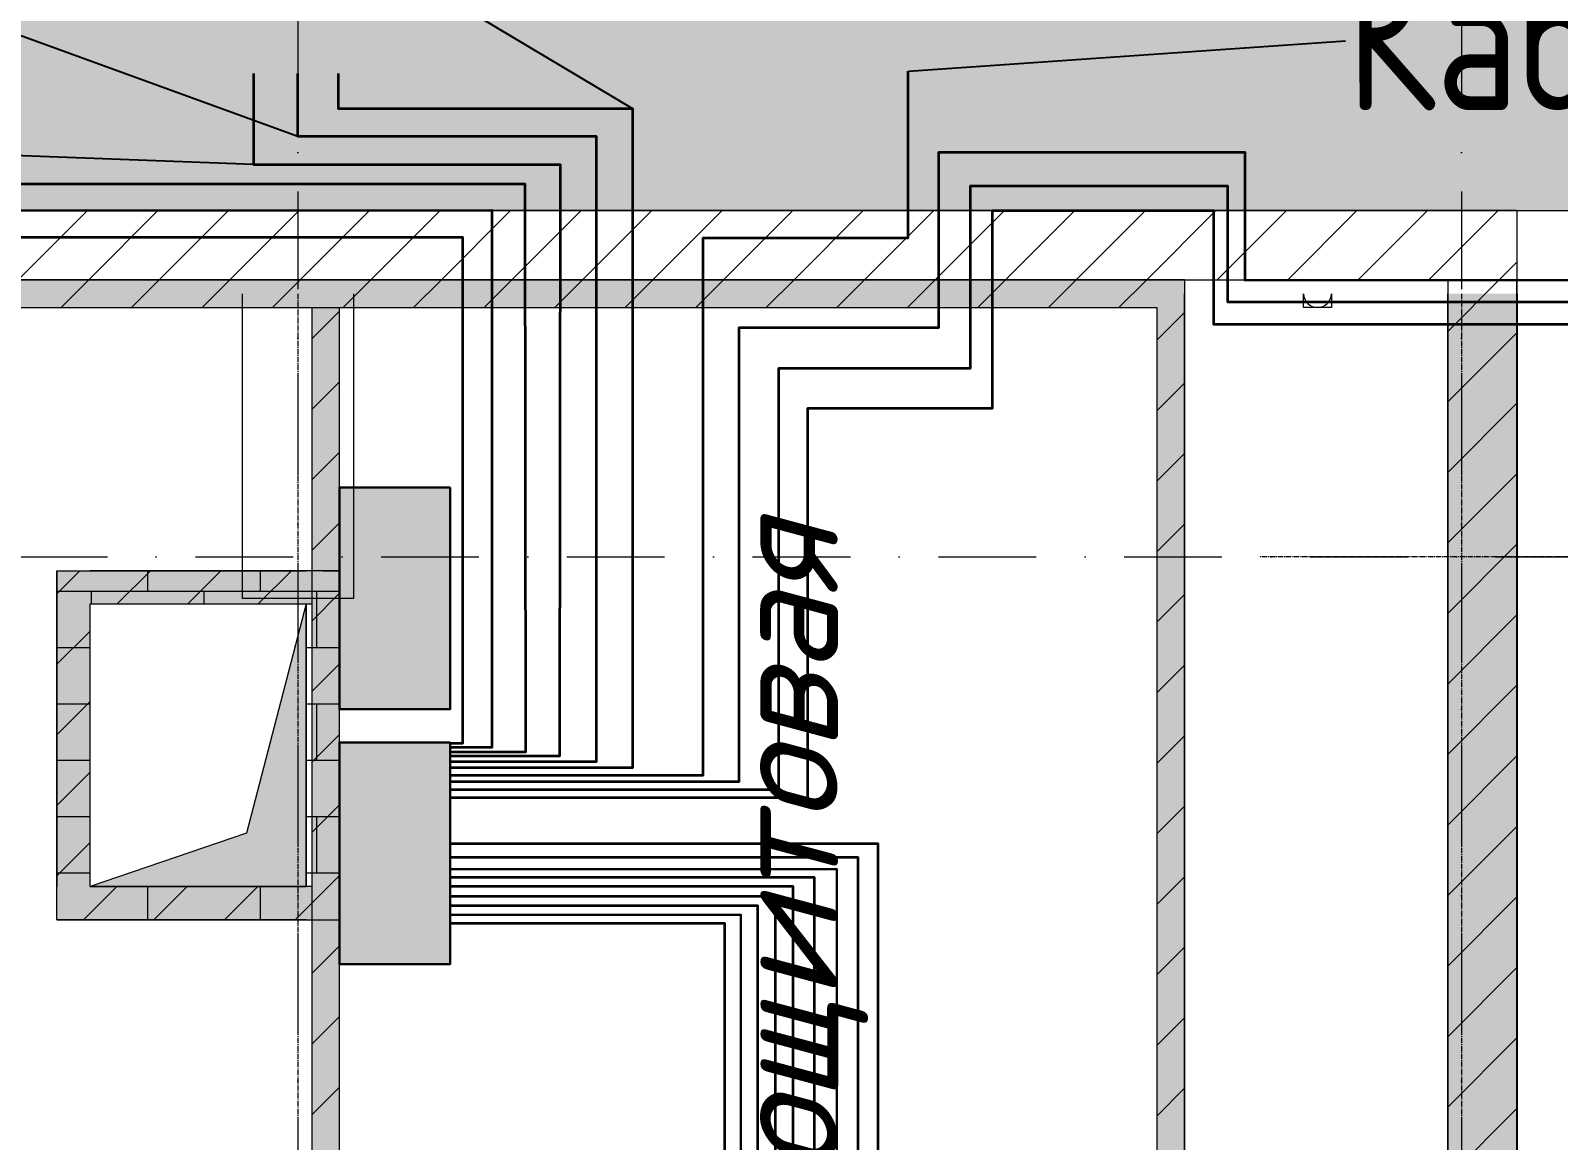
# Model space of a CAD drawing. Header units: millimetres. Extents: x 1499747 to 4230374, y -28481 to 441852.
# Drawn here: x 4027576 to 4033091, y 261096 to 265102 of the extents above; entities that cross this region are included whole.
import ezdxf
from ezdxf import colors
from ezdxf.entities.mleader import LeaderData, LeaderLine
from ezdxf.math import Vec2, Vec3
from ezdxf.xclip import XClip

# ---------------------------------------------------------------- set-up
doc = ezdxf.new("R2010")
doc.units = ezdxf.units.MM
doc.header["$MEASUREMENT"] = 0
doc.header["$XCLIPFRAME"] = 0
for name, pattern in [('CENTER2', [28.575, 19.05, -3.175, 3.175, -3.175]), ('Dot & Dashed', [670.277762, 352.777767, -176.388884, 0, -141.111112]), ('Штрихпунктирная', [670.277762, 352.777767, -176.388884, 0, -141.111112])]:
    doc.linetypes.add(name, pattern=pattern)
for name, color, linetype, lineweight in [('13 этаж_25_АР 06.03 custom_70_12 этаж_13_Интерьер - Мебель_Ном._пера__1_Ном._пера__1', 1, 'Continuous', 18), ('13 этаж_25_АР 06.03 custom_70_12 этаж_13_Интерьер - Мебель_Ном._пера__8_Ном._пера__8', 8, 'Continuous', 18), ('13 этаж_25_АР 06.03 custom_70__8 hatch_Ном._пера__8_Ном._пера__8', 8, 'Continuous', 18), ('13 этаж_25_АР 06.03 custom_70__Оси_Ном._пера__8_Ном._пера__8', 8, 'Continuous', 18), ('13 этаж_25_АР 06.03 custom_70_Выноски_Ном._пера__1_Ном._пера__1', 1, 'Continuous', 18), ('13 этаж_25_АР 06.03 custom_70_контур_Ном._пера__1_Ном._пера__1', 1, 'Continuous', 18), ('13 этаж_25_АР 06.03 custom_70_парапет 2_Ном._пера__8_Ном._пера__8', 8, 'Continuous', 18), ('13 этаж_25_АР 06.03 custom_70_Подложк_Ном._пера__1_Ном._пера__1', 1, 'Continuous', 18), ('13 этаж_25_АР 06.03 custom_70_Подложк_Ном._пера__8_Ном._пера__8', 8, 'Continuous', 18), ('13 этаж_25_АР 06.03 custom_70_Стойки_Ном._пера__1_Ном._пера__1', 1, 'Continuous', 18), ('13 этаж_25_АР 06.03 custom_70_Шахты 101_Ном._пера__14_Ном._пера__7', 7, 'Continuous', 18), ('13 этаж_25_АР 06.03 custom_70_Шахты_Ном._пера__7_Ном._пера__7', 7, 'Continuous', 18), ('13 этаж_25_Конструктив - Перекрытия_Ном._пера__1_Ном._пера__7', 7, 'Continuous', 18), ('13 этаж_25_Конструктив - Стены Ненесущие Газоблок_Ном._пера__169_Ном._пера__83', 83, 'Continuous', 18), ('13 этаж_25_Конструктив - Стены Ненесущие Газоблок_Ном._пера__47_Ном._пера__7', 7, 'Continuous', 18), ('13 этаж_25_Конструктив - Стены Ненесущие Газоблок_Ном._пера__74_Ном._пера__255', 255, 'Continuous', 18), ('13 этаж_25_Парапет_Ном._пера__102_Ном._пера__9', 9, 'Continuous', 18), ('13 этаж_25_Парапет_Ном._пера__20_Ном._пера__1', 1, 'Continuous', 18), ('13 этаж_25_Элемент Модели - Оси_Ном._пера__2_Ном._пера__8', 8, 'Continuous', 18), ('FTP Cable', 130, 'Continuous', 30), ('Кабель 2x4mm', 200, 'Continuous', 30), ('Кабель 2х6 mm', 150, 'Continuous', 30), ('ТП', 250, 'Continuous', 30)]:
    doc.layers.add(name, color=color, linetype=linetype, lineweight=lineweight)
doc.layers.add('Чертеж и Рисунок', color=7, linetype='Continuous')
doc.styles.add('ISOCPEUR_4', font='isocpeur.ttf', dxfattribs={"width": 0.85, "height": 250})
doc.styles.add('СГЕНЕРИР_СТИЛЬ_4', font='isocpeui.ttf')
pattern_1 = [(45, (1162404.69, 34264.05), (-127.2792, 127.2792), [])]

# ---------------------------------------------------------------- blocks, each defined once
blk = doc.blocks.new('Чертеж_4_25', base_point=(1186000, 29700))
at = {"layer": '13 этаж_25_АР 06.03 custom_70__8 hatch_Ном._пера__8_Ном._пера__8', "linetype": 'Continuous', "true_color": 0xc7c8ca}
h = blk.add_hatch(dxfattribs=at)
h.set_pattern_fill('ANSI36_0046_0019', color=9, style=0, pattern_type=2)
h.set_pattern_definition([(45, (1023281.01, -133771.585), (42.09495, 154.348152), [198.4375, -39.6875, 0, -39.6875])])
h.paths.add_polyline_path([(1199454.5, 30164.1), (1199704.7, 30164.1), (1199704.7, 45914.1), (1199454.5, 45914.1)])
blk.add_hatch(color=9, dxfattribs=at).paths.add_polyline_path([(1195334.5, 44794.1), (1195119.6, 43966.5), (1194554.5, 43774.1), (1195334.5, 43774.1)])
at = {"layer": '13 этаж_25_АР 06.03 custom_70_Шахты_Ном._пера__7_Ном._пера__7', "linetype": 'Continuous', "true_color": 0xc7c8ca}
h = blk.add_hatch(dxfattribs=at)
h.set_pattern_fill('AR_B816_0046_0019', color=9, style=0, pattern_type=2)
h.set_pattern_definition([(0, (1023281.01, -133771.58), (0, 203.2), []), (90, (1023281.01, -133771.58), (-203.2, 203.2), [203.2, -203.2])])
h.paths.add_polyline_path([(1194434.5, 43654.1), (1195454.5, 43654.1), (1195454.5, 44914.1), (1194434.5, 44914.1)])
h.paths.add_polyline_path([(1194554.5, 43774.1), (1194554.5, 44794.1), (1195334.5, 44794.1), (1195334.5, 43774.1)], flags=0)
at = {"layer": '13 этаж_25_Конструктив - Стены Ненесущие Газоблок_Ном._пера__169_Ном._пера__83', "linetype": 'Continuous', "true_color": 0xc7c8ca}
h = blk.add_hatch(dxfattribs=at)
h.set_pattern_fill('БЛОКИ_БЕТОННЫЕ_ЭФФЕКТИВН_72', color=9, style=0, pattern_type=2)
h.set_pattern_definition(pattern_1)
h.paths.add_polyline_path([(1199454.5, 46214.1), (1184404.7, 46214.1), (1184404.7, 45964.1), (1199454.5, 45964.1)])
h = blk.add_hatch(dxfattribs=at)
h.set_pattern_fill('БЛОКИ_БЕТОННЫЕ_ЭФФЕКТИВН_72', color=9, style=0, pattern_type=2)
h.set_pattern_definition(pattern_1)
h.paths.add_polyline_path([(1199454.5, 45964.1), (1199704.5, 45964.1), (1199704.5, 46214.1)])
h = blk.add_hatch(dxfattribs=at)
h.set_pattern_fill('БЛОКИ_БЕТОННЫЕ_ЭФФЕКТИВН_72', color=9, style=0, pattern_type=2)
h.set_pattern_definition(pattern_1)
h.paths.add_polyline_path([(1199454.5, 46214.1), (1199454.5, 45964.1), (1199704.5, 46214.1)])
h = blk.add_hatch(dxfattribs=at)
h.set_pattern_fill('БЛОКИ_БЕТОННЫЕ_ЭФФЕКТИВН_72', color=9, style=0, pattern_type=2)
h.set_pattern_definition(pattern_1)
h.paths.add_polyline_path([(1190754.7, 45864.1), (1198404.5, 45864.1), (1198404.5, 45964.1), (1190754.7, 45964.1)])
h = blk.add_hatch(dxfattribs=at)
h.set_pattern_fill('БЛОКИ_БЕТОННЫЕ_ЭФФЕКТИВН_72', color=9, style=0, pattern_type=2)
h.set_pattern_definition(pattern_1)
h.paths.add_polyline_path([(1198404.5, 45864.1), (1198504.5, 45864.1), (1198504.5, 45964.1)])
at = {"layer": '13 этаж_25_Конструктив - Стены Ненесущие Газоблок_Ном._пера__169_Ном._пера__83', "linetype": 'Continuous'}
h = blk.add_hatch(dxfattribs=at)
h.set_pattern_fill('БЛОКИ_БЕТОННЫЕ_ЭФФЕКТИВН_72', color=256, style=0, pattern_type=2)
h.set_pattern_definition(pattern_1)
h.paths.add_polyline_path([(1198404.5, 45864.1), (1198504.5, 45964.1), (1198404.5, 45964.1)])
at = {"layer": '13 этаж_25_Конструктив - Стены Ненесущие Газоблок_Ном._пера__169_Ном._пера__83', "linetype": 'Continuous', "true_color": 0xc7c8ca}
h = blk.add_hatch(dxfattribs=at)
h.set_pattern_fill('БЛОКИ_БЕТОННЫЕ_ЭФФЕКТИВН_72', color=9, style=0, pattern_type=2)
h.set_pattern_definition(pattern_1)
h.paths.add_polyline_path([(1199704.5, 30164), (1199704.5, 45964.1), (1199454.5, 45964.1), (1199454.5, 30164)])
h = blk.add_hatch(dxfattribs=at)
h.set_pattern_fill('БЛОКИ_БЕТОННЫЕ_ЭФФЕКТИВН_72', color=9, style=0, pattern_type=2)
h.set_pattern_definition(pattern_1)
h.paths.add_polyline_path([(1195454.5, 40064.1), (1195454.5, 45864.1), (1195354.5, 45864.1), (1195354.5, 40064.1)])
h = blk.add_hatch(dxfattribs=at)
h.set_pattern_fill('БЛОКИ_БЕТОННЫЕ_ЭФФЕКТИВН_72', color=9, style=0, pattern_type=2)
h.set_pattern_definition(pattern_1)
h.paths.add_polyline_path([(1198404.5, 45864.1), (1198404.5, 40164.1), (1198504.5, 40164.1), (1198504.5, 45864.1)])
h = blk.add_hatch(dxfattribs=at)
h.set_pattern_fill('БЛОКИ_БЕТОННЫЕ_ЭФФЕКТИВН_72', color=9, style=0, pattern_type=2)
h.set_pattern_definition(pattern_1)
h.paths.add_polyline_path([(1194434.5, 44914.1), (1194554.5, 44794.1), (1194554.5, 44914.1)])
h = blk.add_hatch(dxfattribs=at)
h.set_pattern_fill('БЛОКИ_БЕТОННЫЕ_ЭФФЕКТИВН_72', color=9, style=0, pattern_type=2)
h.set_pattern_definition(pattern_1)
h.paths.add_polyline_path([(1194434.5, 44794.1), (1194554.5, 44794.1), (1194434.5, 44914.1)])
h = blk.add_hatch(dxfattribs=at)
h.set_pattern_fill('БЛОКИ_БЕТОННЫЕ_ЭФФЕКТИВН_72', color=9, style=0, pattern_type=2)
h.set_pattern_definition(pattern_1)
h.paths.add_polyline_path([(1194554.5, 44794.1), (1195354.5, 44794.1), (1195354.5, 44914.1), (1194554.5, 44914.1)])
h = blk.add_hatch(dxfattribs=at)
h.set_pattern_fill('БЛОКИ_БЕТОННЫЕ_ЭФФЕКТИВН_72', color=9, style=0, pattern_type=2)
h.set_pattern_definition(pattern_1)
h.paths.add_polyline_path([(1194434.5, 44794.1), (1194434.5, 43774.1), (1194554.5, 43774.1), (1194554.5, 44794.1)])
at = {"layer": '13 этаж_25_Конструктив - Стены Ненесущие Газоблок_Ном._пера__169_Ном._пера__83', "linetype": 'Continuous'}
h = blk.add_hatch(dxfattribs=at)
h.set_pattern_fill('БЛОКИ_БЕТОННЫЕ_ЭФФЕКТИВН_72', color=256, style=0, pattern_type=2)
h.set_pattern_definition(pattern_1)
h.paths.add_polyline_path([(1194554.5, 43774.1), (1194434.5, 43774.1), (1194434.5, 43654.1)])
at = {"layer": '13 этаж_25_Конструктив - Стены Ненесущие Газоблок_Ном._пера__169_Ном._пера__83', "linetype": 'Continuous', "true_color": 0xc7c8ca}
h = blk.add_hatch(dxfattribs=at)
h.set_pattern_fill('БЛОКИ_БЕТОННЫЕ_ЭФФЕКТИВН_72', color=9, style=0, pattern_type=2)
h.set_pattern_definition(pattern_1)
h.paths.add_polyline_path([(1194554.5, 43774.1), (1194434.5, 43654.1), (1194554.5, 43654.1)])
h = blk.add_hatch(dxfattribs=at)
h.set_pattern_fill('БЛОКИ_БЕТОННЫЕ_ЭФФЕКТИВН_72', color=9, style=0, pattern_type=2)
h.set_pattern_definition(pattern_1)
h.paths.add_polyline_path([(1194554.5, 43654.1), (1195354.5, 43654.1), (1195354.5, 43774.1), (1194554.5, 43774.1)])
at = {"layer": '13 этаж_25_Конструктив - Стены Ненесущие Газоблок_Ном._пера__74_Ном._пера__255', "linetype": 'Continuous', "true_color": 0xc7c8ca}
for points in [[(1190754.7, 45864.1), (1198404.5, 45864.1), (1198404.5, 45964.1), (1190754.7, 45964.1)], [(1198404.5, 45864.1), (1198504.5, 45864.1), (1198504.5, 45964.1)], [(1198404.5, 45864.1), (1198504.5, 45964.1), (1198404.5, 45964.1)], [(1195454.5, 40064.1), (1195454.5, 45864.1), (1195354.5, 45864.1), (1195354.5, 40064.1)], [(1198404.5, 45864.1), (1198404.5, 40164.1), (1198504.5, 40164.1), (1198504.5, 45864.1)], [(1194434.5, 44914.1), (1194554.5, 44794.1), (1194554.5, 44914.1)], [(1194434.5, 44794.1), (1194554.5, 44794.1), (1194434.5, 44914.1)], [(1194554.5, 44794.1), (1195354.5, 44794.1), (1195354.5, 44914.1), (1194554.5, 44914.1)], [(1194434.5, 44794.1), (1194434.5, 43774.1), (1194554.5, 43774.1), (1194554.5, 44794.1)], [(1194554.5, 43774.1), (1194434.5, 43774.1), (1194434.5, 43654.1)], [(1194554.5, 43774.1), (1194434.5, 43654.1), (1194554.5, 43654.1)], [(1194554.5, 43654.1), (1195354.5, 43654.1), (1195354.5, 43774.1), (1194554.5, 43774.1)]]:
    blk.add_hatch(color=9, dxfattribs=at).paths.add_polyline_path(points)
at = {"layer": '13 этаж_25_Парапет_Ном._пера__102_Ном._пера__9', "linetype": 'Continuous', "true_color": 0xc7c8ca}
blk.add_hatch(color=9, dxfattribs=at).paths.add_polyline_path([(1185903.5, 47714.1), (1185903.5, 46214.1), (1214604.6, 46214.1), (1214604.6, 47714.1)])
at = {"layer": '13 этаж_25_АР 06.03 custom_70_12 этаж_13_Интерьер - Мебель_Ном._пера__1_Ном._пера__1', "color": 9, "linetype": 'Continuous', "true_color": 0xc7c8ca, "flags": 128}
blk.add_lwpolyline([(1195504.7, 45914.1), (1195504.7, 44814.1), (1195104.7, 44814.1), (1195104.7, 45914.1)], dxfattribs=at)
at = {"layer": '13 этаж_25_АР 06.03 custom_70_12 этаж_13_Интерьер - Мебель_Ном._пера__8_Ном._пера__8', "color": 9, "linetype": 'Continuous', "true_color": 0xc7c8ca, "flags": 128}
blk.add_lwpolyline([(1195504.7, 45914.1), (1195504.7, 44814.1), (1195104.7, 44814.1), (1195104.7, 45914.1)], dxfattribs=at)
at = {"layer": '13 этаж_25_АР 06.03 custom_70__Оси_Ном._пера__8_Ном._пера__8', "color": 9, "linetype": 'CENTER2', "true_color": 0xc7c8ca}
for p, q in [((1195304.7, 45914.1), (1195304.7, 30164.1)), ((1199504.7, 45914.1), (1199504.7, 30164.1)), ((1214204.7, 44964.1), (1198773.7, 44964.1))]:
    blk.add_line(p, q, dxfattribs=at)
at = {"layer": '13 этаж_25_АР 06.03 custom_70_контур_Ном._пера__1_Ном._пера__1', "color": 9, "linetype": 'Continuous', "true_color": 0xc7c8ca, "flags": 128}
for points in [[(1198504.5, 45914.1), (1198504.5, 40064.1)], [(1193424.5, 40164.1), (1190754.7, 40164.1), (1190754.7, 45864.1), (1195354.5, 45864.1), (1195354.5, 40164.1)], [(1195454.5, 40164.1), (1195454.5, 40804.1), (1195454.5, 45864.1), (1198404.5, 45864.1), (1198404.5, 40164.1)]]:
    blk.add_lwpolyline(points, dxfattribs=at)
at = {"layer": '13 этаж_25_АР 06.03 custom_70_парапет 2_Ном._пера__8_Ном._пера__8', "color": 9, "linetype": 'Continuous', "true_color": 0xc7c8ca, "flags": 128}
for points in [[(1199704.5, 30164.1), (1199454.5, 30164.1), (1199454.5, 45914.1)], [(1199704.7, 45914.1), (1199704.7, 30564.1), (1199704.4, 30564.1)]]:
    blk.add_lwpolyline(points, dxfattribs=at)
at = {"layer": '13 этаж_25_АР 06.03 custom_70_Подложк_Ном._пера__1_Ном._пера__1', "color": 9, "linetype": 'Continuous', "true_color": 0xc7c8ca, "flags": 128}
for points in [[(1198504.5, 45864.1), (1198504.5, 45914.1)], [(1190754.7, 45864.1), (1195454.5, 45864.1)], [(1195604.5, 45864.1), (1198404.5, 45864.1)]]:
    blk.add_lwpolyline(points, dxfattribs=at)
at = {"layer": '13 этаж_25_АР 06.03 custom_70_Подложк_Ном._пера__1_Ном._пера__1', "color": 9, "linetype": 'Continuous', "true_color": 0xc7c8ca}
blk.add_arc((1198984.5, 45914.1), 50, 180, 0, dxfattribs=at)
at = {"layer": '13 этаж_25_АР 06.03 custom_70_Подложк_Ном._пера__8_Ном._пера__8', "color": 9, "linetype": 'Continuous', "true_color": 0xc7c8ca, "flags": 128}
blk.add_lwpolyline([(1199034.5, 45914.1), (1199034.5, 45864.1), (1198934.5, 45864.1), (1198934.5, 45914.1)], dxfattribs=at)
at = {"layer": '13 этаж_25_АР 06.03 custom_70_Стойки_Ном._пера__1_Ном._пера__1', "color": 9, "linetype": 'Continuous', "true_color": 0xc7c8ca, "flags": 128}
for points in [[(1195394.5, 44914.1), (1195404.5, 44914.1), (1195454.5, 44914.1), (1195334.5, 44914.1)], [(1195334.5, 43654.1), (1195454.5, 43654.1), (1195454.5, 44914.1)], [(1195394.5, 44914.1), (1195404.5, 44914.1), (1195454.5, 44914.1), (1195334.5, 44914.1)], [(1195334.5, 44794.1), (1195334.5, 43774.1)]]:
    blk.add_lwpolyline(points, dxfattribs=at)
at = {"layer": '13 этаж_25_АР 06.03 custom_70_Шахты 101_Ном._пера__14_Ном._пера__7', "color": 9, "linetype": 'Continuous', "true_color": 0xc7c8ca, "flags": 128}
blk.add_lwpolyline([(1194554.5, 43774.1), (1195334.5, 43774.1), (1195334.5, 44794.1), (1195119.6, 43966.5), (1194554.5, 43774.1), (1194554.5, 44794.1), (1195334.5, 44794.1)], dxfattribs=at)
at = {"layer": '13 этаж_25_АР 06.03 custom_70_Шахты_Ном._пера__7_Ном._пера__7', "color": 9, "linetype": 'Continuous', "true_color": 0xc7c8ca, "flags": 128}
for points in [[(1195334.5, 43654.1), (1194434.5, 43654.1), (1194434.5, 44914.1), (1195334.5, 44914.1)], [(1195334.5, 43654.1), (1194434.5, 43654.1), (1194434.5, 44914.1), (1195334.5, 44914.1)], [(1195334.5, 43654.1), (1195454.5, 43654.1), (1195454.5, 44914.1)], [(1195334.5, 43774.1), (1194554.5, 43774.1), (1194554.5, 44794.1), (1195334.5, 44794.1)], [(1195334.5, 43774.1), (1194554.5, 43774.1), (1194554.5, 44794.1), (1195334.5, 44794.1)], [(1195334.5, 44794.1), (1195334.5, 43774.1)]]:
    blk.add_lwpolyline(points, dxfattribs=at)
at = {"layer": '13 этаж_25_Конструктив - Перекрытия_Ном._пера__1_Ном._пера__7', "linetype": 'Continuous', "flags": 128}
blk.add_lwpolyline([(1169569.7, 32064.1), (1169569.7, 47364.1), (1181404.7, 47364.1), (1181404.7, 46214.1), (1199704.5, 46214.1), (1199704.5, 29914), (1190354.6, 29914), (1180954.5, 29914), (1180954.5, 32064.1)], close=True, dxfattribs=at)
at = {"layer": '13 этаж_25_Конструктив - Стены Ненесущие Газоблок_Ном._пера__47_Ном._пера__7', "color": 9, "linetype": 'Continuous', "true_color": 0xc7c8ca, "flags": 128}
for points in [[(1199704.5, 46214.1), (1184404.7, 46214.1)], [(1199704.5, 46214.1), (1199704.5, 45964.1)], [(1184404.7, 45964.1), (1199454.5, 45964.1)], [(1198504.5, 45964.1), (1190654.7, 45964.1)], [(1198504.5, 45964.1), (1198504.5, 45864.1)], [(1199454.5, 45964.1), (1199454.5, 30164)], [(1199704.5, 30164), (1199704.5, 45964.1)], [(1190754.7, 45864.1), (1195354.5, 45864.1)], [(1195354.5, 45864.1), (1195354.5, 44914.1)], [(1195454.5, 40164.1), (1195454.5, 45864.1)], [(1195454.5, 45864.1), (1198404.5, 45864.1)], [(1198404.5, 45864.1), (1198404.5, 40704.1)], [(1198504.5, 40164.1), (1198504.5, 45864.1)], [(1194434.5, 44914.1), (1194554.5, 44914.1)], [(1194434.5, 44914.1), (1194434.5, 43774.1)], [(1195354.5, 44914.1), (1194554.5, 44914.1)], [(1194554.5, 43774.1), (1194554.5, 44794.1)], [(1194554.5, 44794.1), (1195354.5, 44794.1)], [(1195354.5, 44794.1), (1195354.5, 43774.1)], [(1194434.5, 43654.1), (1194434.5, 43774.1)], [(1195354.5, 43774.1), (1194554.5, 43774.1)], [(1194434.5, 43654.1), (1195354.5, 43654.1)], [(1195354.5, 43654.1), (1195354.5, 40164.1)]]:
    blk.add_lwpolyline(points, dxfattribs=at)
at = {"layer": '13 этаж_25_Парапет_Ном._пера__20_Ном._пера__1', "color": 9, "linetype": 'Continuous', "true_color": 0xc7c8ca}
blk.add_line((1185903.5, 46214.1), (1214604.6, 46214.1), dxfattribs=at)
at = {"layer": '13 этаж_25_Парапет_Ном._пера__20_Ном._пера__1', "color": 9, "linetype": 'Dot & Dashed', "true_color": 0xc7c8ca}
blk.add_line((1185903.5, 46214.1), (1214604.6, 46214.1), dxfattribs=at)
at = {"layer": '13 этаж_25_Элемент Модели - Оси_Ном._пера__2_Ном._пера__8', "linetype": 'Штрихпунктирная'}
for p, q in [((1195304.7, 48964.1), (1195304.7, 14064.1)), ((1199504.7, 48964.1), (1199504.7, 14064.1)), ((1159404.7, 45964.1), (1216204.7, 45964.1)), ((1159404.7, 44964.1), (1216204.7, 44964.1))]:
    blk.add_line(p, q, dxfattribs=at)
at = {"layer": '13 этаж_25_АР 06.03 custom_70_Выноски_Ном._пера__1_Ном._пера__1', "color": 9, "linetype": 'Continuous', "true_color": 0xc7c8ca, "insert": (1196854, 41055.1), "char_height": 400, "attachment_point": 1, "rotation": 90, "style": 'СГЕНЕРИР_СТИЛЬ_4'}
blk.add_mtext('\\A1;{\\pql;\\fISOCPEUR|b0|i1|c204|p0;\\W1.000000;Электрощитовая}', dxfattribs=at)

msp = doc.modelspace()

# ---------------------------------------------------------------- block references
at = {"layer": 'Чертеж и Рисунок', "linetype": 'Continuous'}
ref = msp.add_blockref('Чертеж_4_25', (4019236.496, 247938.20629), dxfattribs=at)
XClip(ref).set_block_clipping_path([(1144000, 0), (1228000, 59400.0000000006)])

# ---------------------------------------------------------------- next in the draw order: hatches: boundary and pattern name
at = {"layer": 'Кабель 2x4mm', "lineweight": 30, "true_color": 0x105689}
h = msp.add_hatch(color=146, dxfattribs=at)
h.dxf.hatch_style = 1
h.paths.add_polyline_path([(4028822.31701, 264922.63181, 1), (4028611.21214, 264922.63181, 1)])
h = msp.add_hatch(color=146, dxfattribs=at)
h.dxf.hatch_style = 1
h.paths.add_polyline_path([(4030893.18399, 264933.54458, 1), (4030682.07912, 264933.54458, 1)])
h = msp.add_hatch(color=146, dxfattribs=at)
h.dxf.hatch_style = 1
h.paths.add_polyline_path([(4028477.24576, 264912.17984, 1), (4028266.14089, 264912.17984, 1)])
h = msp.add_hatch(color=146, dxfattribs=at)
h.dxf.hatch_style = 1
h.paths.add_polyline_path([(4028650.83163, 264918.60955, 1), (4028439.72676, 264918.60955, 1)])
at = {"layer": 'Кабель 2х6 mm', "lineweight": 30, "true_color": 0x000000}
h = msp.add_hatch(dxfattribs=at)
h.set_pattern_fill('ANSI31', color=18)
h.set_pattern_definition([(45, (1636328.49954, 113695.1836), (-0.088388347648, 0.088388347648), [])])
h.paths.add_polyline_path([(4029091.04271, 262532.50406), (4028691.04271, 262532.50406), (4028691.04271, 261732.50406), (4029091.04271, 261732.50406)])
h.paths.add_polyline_path([(4029091.04271, 263452.25998), (4028691.04271, 263452.25998), (4028691.04271, 262652.25998), (4029091.04271, 262652.25998)])

# ---------------------------------------------------------------- next in the draw order: linework, layer by layer
at = {"layer": 'FTP Cable', "lineweight": 35}
for points in [[(4014203.40767, 266347.65786), (4014203.40767, 265707.93846), (4014845.84569, 265707.93846), (4014845.84569, 264450.84741), (4029240.56282, 264453.72988), (4029240.56282, 262514.51006), (4029091.04271, 262514.51006)], [(4029089.38019, 262498.86786), (4029363.79481, 262498.86786), (4029361.67309, 264547.38848), (4014970.82727, 264547.38848), (4014970.82727, 265832.89728), (4014311.86993, 265832.89728), (4014311.86993, 266347.65786)], [(4029091.04271, 261880.53099), (4030081.02545, 261880.53099), (4030081.02545, 257770.22037), (4032553.89914, 257770.22037), (4032553.89914, 256126.27224), (4022067.01887, 256126.27224), (4022067.01887, 249382.37303), (4015291.11063, 249382.37303), (4015291.11063, 251397.24149), (4003320.58372, 251397.24149), (4003320.58372, 265352.32575), (4007243.11526, 265352.32575), (4007243.11526, 265950.96191)], [(4029091.04271, 262529.36721), (4029136.2676, 262529.36721), (4029136.2676, 264354.99238), (4014697.33398, 264354.99238), (4014697.33398, 265602.28865), (4007458.66195, 265602.28865), (4007458.66195, 265950.92537)], [(4029091.04271, 262333.57269), (4030381.67151, 262333.57269), (4030381.67151, 263739.3794), (4031048.28353, 263739.3794), (4031048.28353, 264452.28865), (4031845.3742, 264452.28865), (4031845.3742, 264041.74563), (4042565.71921, 264041.74563), (4042565.71921, 264452.26201), (4047841.10795, 264452.26201), (4047841.10774, 265952.25705)], [(4029091.04271, 261944.49899), (4030199.29363, 261944.49899), (4030199.29363, 257925.01431), (4032703.85501, 257925.01431), (4032703.85501, 255981.32651), (4022239.22397, 255981.32651), (4022239.22397, 249151.29677), (4014990.05141, 249151.29677), (4014990.05141, 251102.77723), (4003056.18613, 251102.77723), (4003056.18613, 264926.04829), (4002756.11063, 264925.87553)], [(4028381.14053, 264946.46775), (4028381.14053, 264617.9361), (4029487.77509, 264617.9361), (4029485.13474, 262483.3832), (4029088.40237, 262483.3832)], [(4029091.04271, 262464.05074), (4029618.61069, 262464.05074), (4029618.61069, 264720.00226), (4028541.18613, 264720.00226), (4028541.18613, 264946.46775)], [(4029091.04271, 262442.33644), (4029750.25937, 262442.33644), (4029750.25937, 264819.31188), (4028687.18232, 264819.31188), (4028687.18232, 264946.46775)], [(4029091.04271, 262414.58476), (4030003.61922, 262414.58476), (4030003.61922, 264354.20886), (4030744.06816, 264354.20886), (4030744.06816, 264955.22509)], [(4047482.34416, 264776.74294), (4047482.34416, 264554.42236), (4042499.35173, 264531.322), (4042499.35173, 264121.6075), (4031897.94818, 264121.6075), (4031897.94818, 264540.59612), (4030967.90219, 264540.59612), (4030967.90219, 263882.67348), (4030275.28522, 263882.67348), (4030275.28522, 262361.06002), (4029091.04271, 262361.06002)], [(4029091.04271, 262391.43921), (4030133.43684, 262391.43921), (4030133.43684, 264030.20803), (4030854.19169, 264030.20803), (4030854.19169, 264662.64861), (4031958.99877, 264662.64861), (4031958.99877, 264201.12892), (4042440.94967, 264203.38518), (4042440.94967, 264644.74632), (4047280.78159, 264644.74632), (4047280.78159, 264774.62464)], [(4029091.04271, 262167.82358), (4030634.27925, 262167.82358), (4030634.27925, 258420.31237), (4033174.80445, 258420.31237), (4033174.80445, 255491.84714), (4022860.9941, 255491.84714), (4022860.9941, 248565.7343), (4018588.00234, 248565.7343), (4018588.00234, 248511.885), (4033041.13239, 248511.885), (4033041.13239, 233930.77715), (4032690.9241, 233700.96184)], [(4032690.9241, 247750.96008), (4032888.29026, 247750.96008), (4032888.29026, 248402.32575), (4018488.0647, 248402.32575), (4018488.0647, 248632.14823), (4022740.39126, 248632.14823), (4022740.39126, 255576.11818), (4033097.0451, 255576.11818), (4033097.0451, 258375.79432), (4030563.65787, 258375.79432), (4030563.65787, 262116.64864), (4029091.04271, 262116.64864)], [(4029091.04271, 262013.38822), (4030327.07258, 262013.38822), (4030327.07258, 258095.92497), (4032868.55179, 258095.92497), (4032868.55179, 255825.58281), (4022448.74139, 255863.90817), (4022448.74139, 248949.0216), (4014690.32683, 248949.0216), (4014690.32683, 250804.04613), (4003039.46182, 250804.04613), (4003039.46182, 250096.67444), (3993880.75212, 250096.67444), (3993841.18613, 249902.25705)], [(4029091.04271, 262046.19198), (4030403.87792, 262046.19198), (4030403.87792, 258175.8823), (4032941.18613, 258175.8823), (4032941.18613, 255750.89792), (4022549.16413, 255750.89792), (4022549.16413, 248825.37399), (4014541.4293, 248825.37399), (4014541.4293, 250664.00429), (4013791.27732, 250664.00429), (4013790.7462, 249900.96191)], [(4029091.04271, 261978.12251), (4030263.29074, 261978.12251), (4030263.29074, 258010.47765), (4032789.93628, 258010.47765), (4032789.93628, 255915.86303), (4022334.95395, 255915.86303), (4022334.95395, 249049.8441), (4014840.17777, 249039.06353), (4014840.17777, 250954.60607), (4002758.80831, 250954.60607), (4002753.41294, 251775.96191)]]:
    msp.add_lwpolyline(points, dxfattribs=at)
at = {"layer": 'FTP Cable', "lineweight": 30}
for points in [[(4029091.04271, 261910.87547), (4030139.96385, 261910.87547), (4030139.96385, 257828.42679), (4032625.04869, 257828.42679), (4032625.04869, 256059.04632), (4022142.01239, 256059.04632), (4022142.01239, 249259.19805), (4015140.03098, 249259.19805), (4015140.03098, 251253.49145), (4003187.31044, 251253.49145), (4003187.31044, 265777.65653), (3994057.6297, 265777.65653), (3993841.18613, 265950.96191)], [(4029091.04271, 262075.7167), (4030486.18228, 262075.7167), (4030486.18228, 258271.24952), (4033025.70943, 258271.24952), (4033025.70943, 255674.34422), (4022636.45499, 255674.34422), (4022636.45499, 248703.65428), (4014141.11063, 248704.52653), (4014141.11063, 248152.25522), (4013791.01176, 247752.25612)]]:
    msp.add_lwpolyline(points, dxfattribs=at)
at = {"layer": 'Кабель 2х6 mm', "color": 18, "lineweight": 30, "true_color": 0x000000}
for points in [[(4029091.04271, 263452.25998), (4028691.04271, 263452.25998), (4028691.04271, 262652.25998), (4029091.04271, 262652.25998)], [(4029091.04271, 262532.50406), (4028691.04271, 262532.50406), (4028691.04271, 261732.50406), (4029091.04271, 261732.50406)]]:
    msp.add_lwpolyline(points, close=True, dxfattribs=at)

# ---------------------------------------------------------------- next in the draw order: leaders
at = {"layer": 'ТП', "lineweight": 30}
ml = msp.add_multileader_mtext('Standard', dxfattribs=at)
ml.set_content('Кабель 1.05', color=256, style='ISOCPEUR_4')
ml.set_leader_properties()
ml.build(insert=Vec2(0, 0))
ml.multileader.update_dxf_attribs({"text_right_attachment_type": 6, "dogleg_length": 0.36, "arrow_head_size": 0.18})
ctx = ml.context
ctx.base_point, ctx.char_height, ctx.arrow_head_size, ctx.landing_gap_size, ctx.plane_origin, ctx.plane_x_axis, ctx.plane_y_axis = Vec3(4024015.01171, 265631.43958), 500, 0.18, 0.09, Vec3(4043599.76481, 263792.24738), Vec3(0.9999997664, 0.0006834744), Vec3(-0.0006834744, 0.9999997664)
ctx.right_attachment, ctx.text_align_type = 6, 2
notes = []
notes.append((ctx, [(1, (1, 1, 0), (4026990.43023, 265283.47312), (-0.9999997664, -0.0006834744), 0.00000000013, [(0, [(4028541.18613, 264720.00226)], 0, [])])]))
ctx.mtext.insert, ctx.mtext.text_direction, ctx.mtext.rotation, ctx.mtext.width, ctx.mtext.alignment, ctx.mtext.flow_direction = Vec3(4026989.93014, 265883.47292), Vec3(0.9999997664, 0.0006834744), 0.0006834744, 3333.2408404, 3, 5
ml = msp.add_multileader_mtext('Standard', dxfattribs=at)
ml.set_content('Кабель 1.04', color=256, style='ISOCPEUR_4')
ml.set_leader_properties()
ml.build(insert=Vec2(0, 0))
ml.multileader.update_dxf_attribs({"text_right_attachment_type": 6, "dogleg_length": 0.36, "arrow_head_size": 0.18})
ctx = ml.context
ctx.base_point, ctx.char_height, ctx.arrow_head_size, ctx.landing_gap_size, ctx.plane_origin, ctx.plane_x_axis, ctx.plane_y_axis = Vec3(4028379.47407, 265637.47647), 500, 0.18, 0.09, Vec3(4040834.21012, 264221.56241), Vec3(0.9999997664, 0.0006834744), Vec3(-0.0006834744, 0.9999997664)
ctx.right_attachment = 6
notes.append((ctx, [(0, (1, 1, 0), (4028379.47407, 265637.47647), (0.9999997664, 0.0006834744), 0.00000000013, [(0, [(4029750.25937, 264819.31188)], 0, [])])]))
ctx.mtext.insert, ctx.mtext.text_direction, ctx.mtext.rotation, ctx.mtext.width, ctx.mtext.flow_direction = Vec3(4028379.3932, 265887.47647), Vec3(0.9999997664, 0.0006834744), 0.0006834744, 3333.2408404, 5
ml = msp.add_multileader_mtext('Standard', dxfattribs=at)
ml.set_content('Кабель 1.07', color=256, style='ISOCPEUR_4')
ml.set_leader_properties()
ml.build(insert=Vec2(0, 0))
ml.multileader.update_dxf_attribs({"text_right_attachment_type": 6, "dogleg_length": 0.36, "arrow_head_size": 0.18})
ctx = ml.context
ctx.base_point, ctx.char_height, ctx.arrow_head_size, ctx.landing_gap_size, ctx.plane_origin, ctx.plane_x_axis, ctx.plane_y_axis = Vec3(4032322.53994, 265064.71107), 500, 0.18, 0.09, Vec3(4044792.73295, 263944.94955), Vec3(0.9999997664, 0.0006834744), Vec3(-0.0006834744, 0.9999997664)
ctx.right_attachment = 6
notes.append((ctx, [(0, (1, 1, 0), (4032322.53994, 265064.71107), (0.9999997664, 0.0006834744), 0.00000000013, [(0, [(4030744.06816, 264955.22509)], 0, [])])]))
ctx.mtext.insert, ctx.mtext.text_direction, ctx.mtext.rotation, ctx.mtext.width, ctx.mtext.flow_direction = Vec3(4032322.45907, 265314.71107), Vec3(0.9999997664, 0.0006834744), 0.0006834744, 3333.2408404, 5
ml = msp.add_multileader_mtext('Standard', dxfattribs=at)
ml.set_content('Кабель 1.06', color=256, style='ISOCPEUR_4')
ml.set_leader_properties()
ml.build(insert=Vec2(0, 0))
ml.multileader.update_dxf_attribs({"text_right_attachment_type": 6, "dogleg_length": 0.36, "arrow_head_size": 0.18})
ctx = ml.context
ctx.base_point, ctx.char_height, ctx.arrow_head_size, ctx.landing_gap_size, ctx.plane_origin, ctx.plane_x_axis, ctx.plane_y_axis = Vec3(4024040.7995, 265018.22561), 500, 0.18, 0.09, Vec3(4038529.88246, 264018.71287), Vec3(0.9999997664, 0.0006834744), Vec3(-0.0006834744, 0.9999997664)
ctx.right_attachment, ctx.text_align_type = 6, 2
notes.append((ctx, [(1, (1, 1, 0), (4027016.21802, 264670.25915), (-0.9999997664, -0.0006834744), 0.00000000013, [(0, [(4028381.14053, 264617.9361)], 0, [])])]))
ctx.mtext.insert, ctx.mtext.text_direction, ctx.mtext.rotation, ctx.mtext.width, ctx.mtext.alignment, ctx.mtext.flow_direction = Vec3(4027015.71794, 265270.25895), Vec3(0.9999997664, 0.0006834744), 0.0006834744, 3333.2408404, 3, 5
for ctx, leaders in notes:
    for number, flags, end, landing, length, lines in leaders:
        leader = LeaderData()
        leader.index, (leader.has_last_leader_line, leader.has_dogleg_vector, leader.attachment_direction) = number, flags
        leader.last_leader_point, leader.dogleg_vector, leader.dogleg_length = Vec3(end), Vec3(landing), length
        for number, points, colour, breaks in lines:
            line = LeaderLine()
            line.index, line.vertices, line.color, line.breaks = number, Vec3.list(points), colors.encode_raw_color(colour), breaks
            leader.lines.append(line)
        ctx.leaders.append(leader)

doc.saveas('drawing.dxf')
